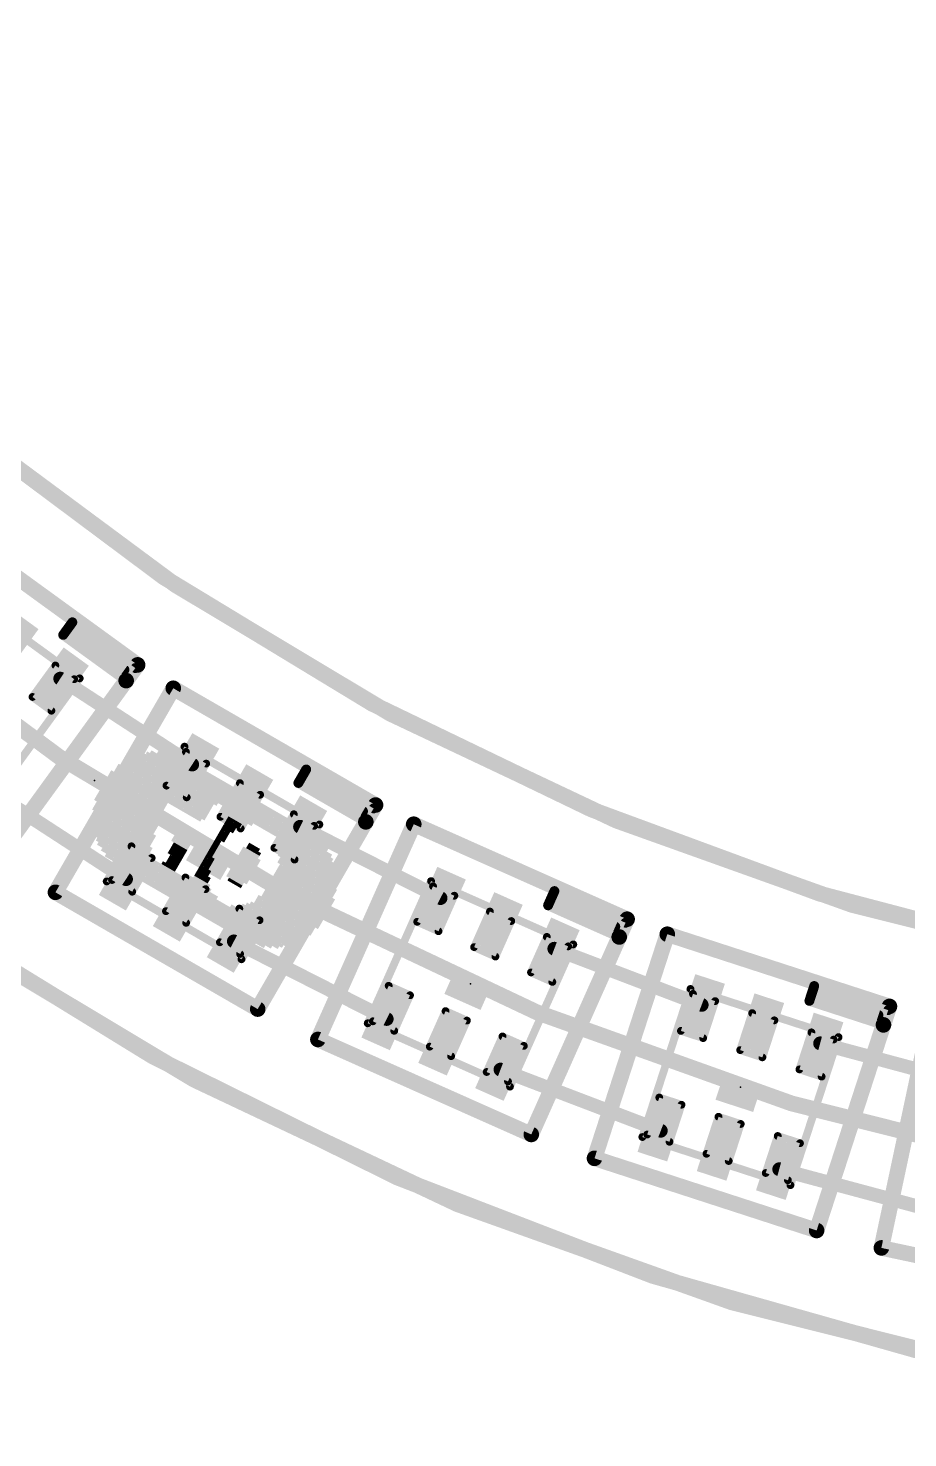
# Model space of a CAD drawing. Extents: x -10 to 92, y -62 to 76.
# Drawn here: x 18.01 to 29.3, y -0.1 to 18.01 of the extents above; entities that cross this region are included whole.
import ezdxf

# ---------------------------------------------------------------- set-up
doc = ezdxf.new("R2010")
doc.units = 0
for name, color, linetype in [('1', 12, 'CONTINUOUS'), ('16', 132, 'CONTINUOUS'), ('20', 53, 'CONTINUOUS'), ('21', 41, 'CONTINUOUS'), ('22', 40, 'CONTINUOUS'), ('23', 53, 'CONTINUOUS'), ('24', 53, 'CONTINUOUS'), ('51', 53, 'CONTINUOUS')]:
    doc.layers.add(name, color=color, linetype=linetype)

# ---------------------------------------------------------------- blocks, each defined once
blk = doc.blocks.new('RECT')
blk.add_solid([(-0.5, -0.5), (0.5, -0.5), (-0.5, 0.5), (0.5, 0.5)])

msp = doc.modelspace()

# ---------------------------------------------------------------- linework, layer by layer
at = {"layer": '1'}
for points, const_width in [([(38.1, 76.2, 2.4142), (76.2, 38.1)], 0.2032), ([(38.1, 73.533, 2.4142), (73.533, 38.1)], 0.2032), ([(18.4431, 9.6882, 1), (18.3946, 9.6137)], 0.0889), ([(20.0889, 8.5106, 1), (20.1374, 8.5851)], 0.0889), ([(21.5189, 7.7875, 1), (21.4787, 7.7082)], 0.0889), ([(19.2389, 7.0383, 1), (19.2874, 7.1128)], 0.0889), ([(23.2828, 6.7925, 1), (23.323, 6.8718)], 0.0889), ([(20.6689, 6.3152, 1), (20.6287, 6.236)], 0.0889), ([(24.7804, 6.2229, 1), (24.7488, 6.1398)], 0.0889), ([(26.6411, 5.4184, 1), (26.6728, 5.5015)], 0.0889), ([(22.5914, 5.2395, 1), (22.6316, 5.3187)], 0.0889), ([(28.1902, 5.0085, 1), (28.1671, 4.9226)], 0.0889), ([(24.089, 4.6699, 1), (24.0573, 4.5868)], 0.0889), ([(26.1158, 3.8016, 1), (26.1475, 3.8847)], 0.0889), ([(27.6648, 3.3917, 1), (27.6418, 3.3058)], 0.0889)]:
    msp.add_lwpolyline(points, format="xyb", dxfattribs=dict(at, const_width=const_width))
at = {"layer": '1', "const_width": 0.1778}
for points in [[(18.4188, 9.651), (20.1131, 8.5478)], [(17.4196, 8.2757), (19.2631, 7.0756)], [(21.4988, 7.7478), (23.3029, 6.8321)], [(20.6488, 6.2756), (22.6115, 5.2791)], [(24.7646, 6.1814), (26.657, 5.46)], [(28.1787, 4.9655), (30.1282, 4.442)], [(24.0732, 4.6283), (26.1316, 3.8432)], [(27.6533, 3.3487), (29.7748, 2.7791)]]:
    msp.add_lwpolyline(points, dxfattribs=at)
at = {"layer": '16', "const_width": 0.2032}
msp.add_lwpolyline([(0, 38.1, 2.4142), (38.1, 76.2)], format="xyb", dxfattribs=at)
at = {"layer": '20', "const_width": 0.2032}
for points in [[(5.588, 34.29, 0.3492), (34.29, 5.588)], [(13.8176, 8.7376, 0.359), (62.3824, 8.7376)]]:
    msp.add_lwpolyline(points, format="xyb", dxfattribs=at)
at = {"layer": '21'}
for points, const_width in [([(38.1, 0, 1), (38.1, 76.2, 1), (38.1, 0)], 0.2032), ([(38.1, 5.334, 1), (38.1, 70.866, 1), (38.1, 5.334)], 0.2032), ([(18.5339, 10.3198, 1), (18.4966, 10.2684)], 0.0635), ([(18.4896, 10.3128, 1), (18.541, 10.2755)], 0.0635), ([(18.541, 10.2755, 1), (18.4896, 10.3128)], 0.0635), ([(18.5927, 10.4007, 1), (18.5554, 10.3493)], 0.0635), ([(18.5997, 10.3564, 1), (18.5484, 10.3937)], 0.0635), ([(18.4752, 10.2389, 1), (18.4378, 10.1875)], 0.0635), ([(18.4308, 10.2319, 1), (18.4822, 10.1946)], 0.0635), ([(19.2247, 9.7394, 1), (19.2621, 9.7908)], 0.0635), ([(19.4529, 9.7983, 1), (19.372, 9.8571)], 0.1), ([(19.4088, 9.7686, 1), (19.3574, 9.8059)], 0.0635), ([(19.3644, 9.7616, 1), (19.4017, 9.8129)], 0.0635), ([(19.3831, 9.7872, 1), (19.4419, 9.8682)], 0.1), ([(19.2251, 9.6548, 1), (19.306, 9.5961)], 0.1), ([(19.306, 9.5961, 1), (19.2251, 9.6548)], 0.1), ([(19.2398, 9.6441, 1), (19.2912, 9.6068)], 0.0635), ([(19.2469, 9.5998, 1), (19.2842, 9.6511)], 0.0635), ([(19.8954, 9.5707, 1), (19.8454, 9.4841)], 0.1), ([(19.9137, 9.5024, 1), (19.8271, 9.5524)], 0.1), ([(21.5933, 8.5116, 1), (21.5616, 8.4566)], 0.0635), ([(21.605, 8.4683, 1), (21.55, 8.5)], 0.0635), ([(21.4933, 8.3384, 1), (21.4616, 8.2834)], 0.0635), ([(21.45, 8.3268, 1), (21.505, 8.2951)], 0.0635), ([(21.5433, 8.425, 1), (21.5116, 8.37)], 0.0635), ([(21.5, 8.4134, 1), (21.555, 8.3817)], 0.0635), ([(21.555, 8.3817, 1), (21.5, 8.4134)], 0.0635), ([(22.291, 7.92, 1), (22.3228, 7.975)], 0.0635), ([(22.5118, 8.0024, 1), (22.4252, 8.0524)], 0.1), ([(22.471, 7.9683, 1), (22.416, 8)], 0.0635), ([(22.4435, 7.9841, 1), (22.4935, 8.0707)], 0.1), ([(22.4276, 7.9566, 1), (22.4594, 8.0116)], 0.0635), ([(22.3002, 7.8359, 1), (22.3868, 7.7859)], 0.1), ([(22.3868, 7.7859, 1), (22.3002, 7.8359)], 0.1), ([(22.316, 7.8268, 1), (22.371, 7.7951)], 0.0635), ([(22.3276, 7.7834, 1), (22.3594, 7.8384)], 0.0635), ([(22.9795, 7.8267, 1), (22.9388, 7.7353)], 0.1), ([(23.0048, 7.7607, 1), (22.9135, 7.8013)], 0.1), ([(18.3819, 6.9493, 1), (18.3319, 6.8627)], 0.1), ([(18.3136, 6.931, 1), (18.4002, 6.881)], 0.1), ([(24.7381, 6.8595, 1), (24.7123, 6.8015)], 0.0635), ([(24.7542, 6.8176, 1), (24.6962, 6.8434)], 0.0635), ([(24.7788, 6.9509, 1), (24.753, 6.8928)], 0.0635), ([(24.7949, 6.9089, 1), (24.7369, 6.9348)], 0.0635), ([(24.6975, 6.7682, 1), (24.6716, 6.7101)], 0.0635), ([(24.6555, 6.7521, 1), (24.7136, 6.7262)], 0.0635), ([(24.6962, 6.8434, 1), (24.7542, 6.8176)], 0.0635), ([(25.5345, 6.4354, 1), (25.5603, 6.4934)], 0.0635), ([(25.7455, 6.5405, 1), (25.6541, 6.5811)], 0.1), ([(25.7084, 6.5022, 1), (25.6504, 6.528)], 0.0635), ([(25.6794, 6.5151, 1), (25.7201, 6.6065)], 0.1), ([(25.6665, 6.4861, 1), (25.6924, 6.5441)], 0.0635), ([(25.5524, 6.3527, 1), (25.6438, 6.3121)], 0.1), ([(25.6438, 6.3121, 1), (25.5524, 6.3527)], 0.1), ([(25.5691, 6.3453, 1), (25.6271, 6.3195)], 0.0635), ([(25.5852, 6.3034, 1), (25.611, 6.3614)], 0.0635), ([(26.2313, 6.4153, 1), (26.2004, 6.3201)], 0.1), ([(26.2634, 6.3522, 1), (26.1683, 6.3832)], 0.1), ([(28.0814, 5.6372, 1), (28.0618, 5.5768)], 0.0635), ([(28.0414, 5.6168, 1), (28.1018, 5.5972)], 0.0635), ([(28.1018, 5.5972, 1), (28.0414, 5.6168)], 0.0635), ([(28.1123, 5.7323, 1), (28.0927, 5.6719)], 0.0635), ([(28.1327, 5.6923, 1), (28.0723, 5.7119)], 0.0635), ([(20.9117, 5.431, 1), (20.9983, 5.381)], 0.1), ([(20.93, 5.3627, 1), (20.98, 5.4493)], 0.1), ([(28.0505, 5.5421, 1), (28.0309, 5.4817)], 0.0635), ([(28.0105, 5.5217, 1), (28.0709, 5.5021)], 0.0635), ([(29.1166, 5.4252, 1), (29.0215, 5.4561)], 0.1), ([(29.0838, 5.3833, 1), (29.0234, 5.4029)], 0.0635), ([(29.0536, 5.3931, 1), (29.0845, 5.4882)], 0.1), ([(29.0438, 5.3629, 1), (29.0634, 5.4233)], 0.0635), ([(28.9178, 5.2987, 1), (28.9374, 5.3591)], 0.0635), ([(28.9442, 5.2183, 1), (29.0393, 5.1874)], 0.1), ([(29.0393, 5.1874, 1), (28.9442, 5.2183)], 0.1), ([(28.982, 5.1727, 1), (29.0016, 5.2331)], 0.0635), ([(21.7483, 5.0614, 1), (21.7076, 4.97)], 0.1), ([(21.6823, 5.036, 1), (21.7736, 4.9954)], 0.1), ([(28.9616, 5.2127, 1), (29.022, 5.1931)], 0.0635), ([(24.4229, 3.8158, 1), (24.5143, 3.7752)], 0.1), ([(24.4483, 3.7498, 1), (24.4889, 3.8412)], 0.1), ([(25.2959, 3.5364, 1), (25.265, 3.4413)], 0.1), ([(25.2329, 3.5043, 1), (25.328, 3.4734)], 0.1), ([(28.0861, 2.5773, 1), (28.1812, 2.5463)], 0.1), ([(28.1182, 2.5142, 1), (28.1491, 2.6094)], 0.1), ([(28.9757, 2.3867, 1), (28.9549, 2.2889)], 0.1), ([(28.9164, 2.3482, 1), (29.0142, 2.3274)], 0.1)]:
    msp.add_lwpolyline(points, format="xyb", dxfattribs=dict(at, const_width=const_width))
for points, const_width in [([(19.4125, 9.8277), (16.9854, 11.5911)], 0.2), ([(18.4565, 10.2132), (18.5153, 10.2941)], 0.127), ([(18.5153, 10.2941), (18.5741, 10.375)], 0.127), ([(19.2434, 9.7651), (18.5153, 10.2941)], 0.127), ([(18.5741, 10.375), (19.3831, 9.7873)], 0.127), ([(19.2655, 9.6254), (18.4565, 10.2132)], 0.127), ([(19.2655, 9.6254), (19.4125, 9.8277)], 0.2), ([(19.3831, 9.7873), (19.2655, 9.6254)], 0.127), ([(17.6332, 7.3788), (19.2655, 9.6254)], 0.2), ([(19.8704, 9.5274), (18.3569, 6.906)], 0.2), ([(22.4685, 8.0274), (19.8704, 9.5274)], 0.2), ([(21.5275, 8.3975), (21.5775, 8.4841)], 0.127), ([(21.5775, 8.4841), (22.4435, 7.9841)], 0.127), ([(21.4775, 8.3109), (21.5275, 8.3975)], 0.127), ([(22.3435, 7.8109), (21.4775, 8.3109)], 0.127), ([(22.3069, 7.9475), (21.5275, 8.3975)], 0.127), ([(22.3435, 7.8109), (22.4685, 8.0274)], 0.2), ([(22.4435, 7.9841), (22.3435, 7.8109)], 0.127), ([(20.955, 5.406), (22.3435, 7.8109)], 0.2), ([(22.9591, 7.781), (21.728, 5.0157)], 0.2), ([(25.6998, 6.5608), (22.9591, 7.781)], 0.2), ([(18.3569, 6.906), (20.955, 5.406)], 0.2), ([(24.6846, 6.7391), (24.7252, 6.8305)], 0.127), ([(24.7252, 6.8305), (24.7659, 6.9219)], 0.127), ([(25.5474, 6.4644), (24.7252, 6.8305)], 0.127), ([(24.7659, 6.9219), (25.6794, 6.5151)], 0.127), ([(25.5981, 6.3324), (24.6846, 6.7391)], 0.127), ([(25.5981, 6.3324), (25.6998, 6.5608)], 0.2), ([(25.6794, 6.5151), (25.5981, 6.3324)], 0.127), ([(24.4686, 3.7955), (25.5981, 6.3324)], 0.2), ([(26.2159, 6.3677), (25.2805, 3.4889)], 0.2), ([(29.069, 5.4407), (26.2159, 6.3677)], 0.2), ([(28.0407, 5.5119), (28.0716, 5.607)], 0.127), ([(28.0716, 5.607), (28.1025, 5.7021)], 0.127), ([(28.9276, 5.3289), (28.0716, 5.607)], 0.127), ([(28.1025, 5.7021), (29.0536, 5.3931)], 0.127), ([(28.9918, 5.2029), (28.0407, 5.5119)], 0.127), ([(28.9918, 5.2029), (29.069, 5.4407)], 0.2), ([(29.0536, 5.3931), (28.9918, 5.2029)], 0.127), ([(28.1337, 2.5618), (28.9918, 5.2029)], 0.2), ([(29.5947, 5.2986), (28.9653, 2.3378)], 0.2), ([(21.728, 5.0157), (24.4686, 3.7955)], 0.2), ([(25.2805, 3.4889), (28.1337, 2.5618)], 0.2), ([(28.9653, 2.3378), (31.8997, 1.7141)], 0.2)]:
    msp.add_lwpolyline(points, dxfattribs=dict(at, const_width=const_width))
at = {"layer": '23'}
for p in [(20.381, 7.4117), (23.688, 5.7302), (27.1551, 4.4044)]:
    msp.add_point(p, dxfattribs=at)
at = {"layer": '24'}
msp.add_point((18.8595, 8.3439), dxfattribs=at)
at = {"layer": '51', "const_width": 0.1}
for points in [[(17.0508, 10.8304), (18.6688, 9.6548)], [(18.3563, 9.8201), (18.0624, 9.4156)], [(18.599, 9.6437), (18.3563, 9.8201)], [(18.6688, 9.6548), (17.4932, 8.0368)], [(18.3051, 9.2392), (18.599, 9.6437)], [(18.0624, 9.4156), (18.3051, 9.2392)], [(19.0149, 7.0457), (20.0149, 8.7777)], [(20.0332, 8.7094), (19.7832, 8.2764)], [(20.0149, 8.7777), (21.747, 7.7777)], [(20.293, 8.5594), (20.0332, 8.7094)], [(20.043, 8.1264), (20.293, 8.5594)], [(20.7261, 8.3094), (20.4761, 7.8764)], [(20.9859, 8.1594), (20.7261, 8.3094)], [(19.7832, 8.2764), (20.043, 8.1264)], [(20.7359, 7.7264), (20.9859, 8.1594)], [(20.4761, 7.8764), (20.7359, 7.7264)], [(21.747, 7.7777), (20.747, 6.0457)], [(21.4189, 7.9094), (21.1689, 7.4764)], [(21.6787, 7.7594), (21.4189, 7.9094)], [(21.4287, 7.3264), (21.6787, 7.7594)], [(19.0832, 7.064), (19.3332, 7.497)], [(19.3332, 7.497), (19.593, 7.347)], [(21.1689, 7.4764), (21.4287, 7.3264)], [(19.593, 7.347), (19.343, 6.914)], [(20.747, 6.0457), (19.0149, 7.0457)], [(19.343, 6.914), (19.0832, 7.064)], [(19.7761, 6.664), (20.0261, 7.097)], [(20.0261, 7.097), (20.2859, 6.947)], [(22.3678, 5.2234), (23.1812, 7.0505)], [(23.1812, 7.0505), (25.0083, 6.237)], [(20.2859, 6.947), (20.0359, 6.514)], [(23.2066, 6.9845), (23.0032, 6.5277)], [(23.4806, 6.8625), (23.2066, 6.9845)], [(23.2773, 6.4057), (23.4806, 6.8625)], [(20.0359, 6.514), (19.7761, 6.664)], [(20.7189, 6.697), (20.4689, 6.264)], [(20.9787, 6.547), (20.7189, 6.697)], [(23.9374, 6.6591), (23.734, 6.2023)], [(24.2115, 6.5371), (23.9374, 6.6591)], [(20.7287, 6.114), (20.9787, 6.547)], [(23.0032, 6.5277), (23.2773, 6.4057)], [(24.0081, 6.0803), (24.2115, 6.5371)], [(24.6682, 6.3337), (24.4649, 5.877)], [(24.9423, 6.2117), (24.6682, 6.3337)], [(20.4689, 6.264), (20.7287, 6.114)], [(23.734, 6.2023), (24.0081, 6.0803)], [(25.0083, 6.237), (24.1948, 4.41)], [(24.7389, 5.7549), (24.9423, 6.2117)], [(24.4649, 5.877), (24.7389, 5.7549)], [(22.4338, 5.2488), (22.6371, 5.7055)], [(22.6371, 5.7055), (22.9112, 5.5835)], [(22.9112, 5.5835), (22.7078, 5.1268)], [(25.8951, 3.7623), (26.5131, 5.6644)], [(26.5452, 5.6014), (26.3907, 5.1259)], [(26.5131, 5.6644), (28.4152, 5.0464)], [(26.8305, 5.5087), (26.5452, 5.6014)], [(26.676, 5.0332), (26.8305, 5.5087)], [(24.1948, 4.41), (22.3678, 5.2234)], [(22.7078, 5.1268), (22.4338, 5.2488)], [(23.1646, 4.9234), (23.368, 5.3802)], [(23.368, 5.3802), (23.642, 5.2581)], [(23.642, 5.2581), (23.4387, 4.8014)], [(27.306, 5.3542), (27.1515, 4.8787)], [(27.5914, 5.2615), (27.306, 5.3542)], [(27.4369, 4.786), (27.5914, 5.2615)], [(24.0988, 5.0548), (23.8954, 4.598)], [(24.3729, 4.9327), (24.0988, 5.0548)], [(26.3907, 5.1259), (26.676, 5.0332)], [(28.4152, 5.0464), (27.7972, 3.1443)], [(28.0669, 5.107), (27.9124, 4.6315)], [(28.3522, 5.0143), (28.0669, 5.107)], [(23.4387, 4.8014), (23.1646, 4.9234)], [(24.1695, 4.476), (24.3729, 4.9327)], [(27.1515, 4.8787), (27.4369, 4.786)], [(28.1977, 4.5388), (28.3522, 5.0143)], [(23.8954, 4.598), (24.1695, 4.476)], [(27.9124, 4.6315), (28.1977, 4.5388)], [(25.9581, 3.7944), (26.1126, 4.27)], [(26.1126, 4.27), (26.3979, 4.1772)], [(26.3979, 4.1772), (26.2434, 3.7017)], [(26.7189, 3.5472), (26.8734, 4.0227)], [(26.8734, 4.0227), (27.1587, 3.93)], [(27.7972, 3.1443), (25.8951, 3.7623)], [(26.2434, 3.7017), (25.9581, 3.7944)], [(27.1587, 3.93), (27.0042, 3.4545)], [(27.6343, 3.7755), (27.4798, 3.3)], [(27.9196, 3.6828), (27.6343, 3.7755)], [(27.7651, 3.2073), (27.9196, 3.6828)], [(27.0042, 3.4545), (26.7189, 3.5472)], [(27.4798, 3.3), (27.7651, 3.2073)]]:
    msp.add_lwpolyline(points, dxfattribs=at)
at = {"layer": '51', "const_width": 0.05}
for points in [[(18.371, 9.8403, 1), (18.3416, 9.7998)], [(18.3765, 9.8054, 1), (18.336, 9.8348)], [(18.6192, 9.629, 1), (18.5787, 9.6584)], [(18.5843, 9.6235, 1), (18.6137, 9.664)], [(18.689, 9.6401, 1), (18.6486, 9.6695)], [(18.6541, 9.6346, 1), (18.6835, 9.675)], [(18.0421, 9.4303, 1), (18.0826, 9.4009)], [(18.0771, 9.4358, 1), (18.0477, 9.3953)], [(18.2848, 9.2539, 1), (18.3253, 9.2245)], [(18.2904, 9.219, 1), (18.3198, 9.2594)], [(20.0274, 8.7994, 1), (20.0024, 8.7561)], [(20.0366, 8.7652, 1), (19.9933, 8.7902)], [(20.0457, 8.7311, 1), (20.0207, 8.6878)], [(20.0549, 8.6969, 1), (20.0116, 8.7219)], [(20.3147, 8.5469, 1), (20.2714, 8.5719)], [(20.2805, 8.5378, 1), (20.3055, 8.5811)], [(20.7386, 8.3311, 1), (20.7136, 8.2878)], [(20.7477, 8.2969, 1), (20.7044, 8.3219)], [(19.7957, 8.2981, 1), (19.7707, 8.2548)], [(19.7616, 8.2889, 1), (19.8049, 8.2639)], [(20.0214, 8.1389, 1), (20.0647, 8.1139)], [(20.0305, 8.1048, 1), (20.0555, 8.1481)], [(21.0075, 8.1469, 1), (20.9642, 8.1719)], [(20.9734, 8.1378, 1), (20.9984, 8.1811)], [(20.4886, 7.8981, 1), (20.4636, 7.8548)], [(20.4544, 7.8889, 1), (20.4977, 7.8639)], [(21.4314, 7.9311, 1), (21.4064, 7.8878)], [(21.4405, 7.8969, 1), (21.3972, 7.9219)], [(21.7003, 7.7469, 1), (21.657, 7.7719)], [(21.6662, 7.7378, 1), (21.6912, 7.7811)], [(21.7686, 7.7652, 1), (21.7253, 7.7902)], [(21.7345, 7.7561, 1), (21.7595, 7.7994)], [(20.7142, 7.7389, 1), (20.7575, 7.7139)], [(20.7234, 7.7048, 1), (20.7484, 7.7481)], [(19.3457, 7.5187, 1), (19.3207, 7.4754)], [(19.3549, 7.4845, 1), (19.3116, 7.5095)], [(21.1814, 7.4981, 1), (21.1564, 7.4548)], [(21.1472, 7.4889, 1), (21.1905, 7.4639)], [(19.6147, 7.3345, 1), (19.5714, 7.3595)], [(19.5805, 7.3254, 1), (19.6055, 7.3687)], [(21.407, 7.3389, 1), (21.4503, 7.3139)], [(21.4162, 7.3048, 1), (21.4412, 7.3481)], [(19.0274, 7.0673, 1), (19.0024, 7.024)], [(18.9933, 7.0582, 1), (19.0366, 7.0332)], [(19.0957, 7.0856, 1), (19.0707, 7.0423)], [(19.0616, 7.0765, 1), (19.1049, 7.0515)], [(20.0386, 7.1187, 1), (20.0136, 7.0754)], [(20.0477, 7.0845, 1), (20.0044, 7.1095)], [(23.1914, 7.0734, 1), (23.1711, 7.0277)], [(23.2041, 7.0404, 1), (23.1584, 7.0607)], [(19.3214, 6.9265, 1), (19.3647, 6.9015)], [(19.3305, 6.8923, 1), (19.3555, 6.9356)], [(20.3075, 6.9345, 1), (20.2642, 6.9595)], [(20.2734, 6.9254, 1), (20.2984, 6.9687)], [(23.2167, 7.0073, 1), (23.1964, 6.9617)], [(23.2294, 6.9743, 1), (23.1837, 6.9947)], [(23.5035, 6.8523, 1), (23.4578, 6.8727)], [(23.4705, 6.8396, 1), (23.4908, 6.8853)], [(19.7886, 6.6856, 1), (19.7636, 6.6423)], [(19.7544, 6.6765, 1), (19.7977, 6.6515)], [(20.7314, 6.7187, 1), (20.7064, 6.6754)], [(20.7405, 6.6845, 1), (20.6972, 6.7095)], [(23.9476, 6.682, 1), (23.9272, 6.6363)], [(23.9602, 6.649, 1), (23.9146, 6.6693)], [(20.0142, 6.5265, 1), (20.0575, 6.5015)], [(20.0234, 6.4923, 1), (20.0484, 6.5356)], [(21.0003, 6.5345, 1), (20.957, 6.5595)], [(20.9662, 6.5254, 1), (20.9912, 6.5687)], [(23.0134, 6.5506, 1), (22.993, 6.5049)], [(22.9804, 6.5379, 1), (23.026, 6.5176)], [(24.2343, 6.5269, 1), (24.1886, 6.5473)], [(24.2013, 6.5143, 1), (24.2216, 6.5599)], [(23.2544, 6.4159, 1), (23.3001, 6.3955)], [(23.2671, 6.3829, 1), (23.2874, 6.4286)], [(24.6784, 6.3566, 1), (24.6581, 6.3109)], [(24.6911, 6.3236, 1), (24.6454, 6.3439)], [(20.4814, 6.2856, 1), (20.4564, 6.2423)], [(20.4472, 6.2765, 1), (20.4905, 6.2515)], [(20.7162, 6.0923, 1), (20.7412, 6.1356)], [(23.7442, 6.2252, 1), (23.7239, 6.1795)], [(23.7112, 6.2125, 1), (23.7569, 6.1922)], [(24.9651, 6.2015, 1), (24.9195, 6.2219)], [(24.9321, 6.1889, 1), (24.9525, 6.2345)], [(25.0312, 6.2269, 1), (24.9855, 6.2472)], [(24.9982, 6.2142, 1), (25.0185, 6.2599)], [(20.707, 6.1265, 1), (20.7503, 6.1015)], [(20.7253, 6.0582, 1), (20.7686, 6.0332)], [(20.7345, 6.024, 1), (20.7595, 6.0673)], [(23.9853, 6.0905, 1), (24.0309, 6.0702)], [(23.9979, 6.0575, 1), (24.0183, 6.1032)], [(24.475, 5.8998, 1), (24.4547, 5.8541)], [(24.442, 5.8871, 1), (24.4877, 5.8668)], [(24.7288, 5.7321, 1), (24.7491, 5.7778)], [(22.6473, 5.7284, 1), (22.627, 5.6827)], [(22.66, 5.6954, 1), (22.6143, 5.7157)], [(22.934, 5.5734, 1), (22.8884, 5.5937)], [(22.901, 5.5607, 1), (22.9214, 5.6064)], [(24.7161, 5.7651, 1), (24.7618, 5.7448)], [(26.5208, 5.6882, 1), (26.5054, 5.6407)], [(26.5369, 5.6567, 1), (26.4893, 5.6722)], [(26.5529, 5.6252, 1), (26.5375, 5.5777)], [(26.569, 5.5937, 1), (26.5214, 5.6092)], [(26.8543, 5.501, 1), (26.8067, 5.5164)], [(26.8228, 5.4849, 1), (26.8382, 5.5325)], [(22.3779, 5.2463, 1), (22.3576, 5.2006)], [(22.3449, 5.2336, 1), (22.3906, 5.2133)], [(22.4439, 5.2716, 1), (22.4236, 5.2259)], [(22.4109, 5.2589, 1), (22.4566, 5.2386)], [(23.3781, 5.403, 1), (23.3578, 5.3573)], [(23.3908, 5.37, 1), (23.3451, 5.3903)], [(23.6649, 5.248, 1), (23.6192, 5.2683)], [(23.6319, 5.2353, 1), (23.6522, 5.281)], [(27.3138, 5.378, 1), (27.2983, 5.3304)], [(27.3298, 5.3465, 1), (27.2823, 5.3619)], [(27.6151, 5.2538, 1), (27.5676, 5.2692)], [(27.5836, 5.2377, 1), (27.5991, 5.2853)], [(22.685, 5.1369, 1), (22.7307, 5.1166)], [(22.6977, 5.1039, 1), (22.718, 5.1496)], [(24.109, 5.0776, 1), (24.0886, 5.0319)], [(24.1217, 5.0446, 1), (24.076, 5.0649)], [(26.3984, 5.1497, 1), (26.383, 5.1021)], [(26.3669, 5.1336, 1), (26.4145, 5.1182)], [(26.6683, 5.0094, 1), (26.6837, 5.057)], [(28.0746, 5.1308, 1), (28.0592, 5.0832)], [(28.0907, 5.0993, 1), (28.0431, 5.1147)], [(28.439, 5.0387, 1), (28.3914, 5.0541)], [(28.4075, 5.0226, 1), (28.4229, 5.0702)], [(23.1748, 4.9462, 1), (23.1544, 4.9005)], [(23.1418, 4.9335, 1), (23.1874, 4.9132)], [(24.3957, 4.9226, 1), (24.35, 4.9429)], [(24.3627, 4.9099, 1), (24.383, 4.9556)], [(26.6522, 5.0409, 1), (26.6998, 5.0255)], [(27.1593, 4.9025, 1), (27.1438, 4.8549)], [(27.1278, 4.8864, 1), (27.1753, 4.871)], [(28.376, 5.0066, 1), (28.3284, 5.022)], [(28.3445, 4.9905, 1), (28.3599, 5.0381)], [(23.4158, 4.8115, 1), (23.4615, 4.7912)], [(23.4285, 4.7785, 1), (23.4488, 4.8242)], [(27.4131, 4.7937, 1), (27.4606, 4.7783)], [(27.4291, 4.7622, 1), (27.4446, 4.8098)], [(23.8726, 4.6082, 1), (23.9183, 4.5878)], [(23.9056, 4.6208, 1), (23.8853, 4.5752)], [(27.9201, 4.6552, 1), (27.9047, 4.6077)], [(27.8886, 4.6392, 1), (27.9362, 4.6237)], [(28.1739, 4.5465, 1), (28.2215, 4.531)], [(28.19, 4.515, 1), (28.2054, 4.5625)], [(24.1467, 4.4861, 1), (24.1923, 4.4658)], [(24.1593, 4.4531, 1), (24.1797, 4.4988)], [(24.172, 4.4201, 1), (24.2177, 4.3998)], [(24.1847, 4.3871, 1), (24.205, 4.4328)], [(26.1203, 4.2937, 1), (26.1049, 4.2462)], [(26.1364, 4.2622, 1), (26.0888, 4.2777)], [(26.4217, 4.1695, 1), (26.3741, 4.185)], [(26.3902, 4.1535, 1), (26.4056, 4.201)], [(26.8811, 4.0465, 1), (26.8657, 3.999)], [(26.8972, 4.015, 1), (26.8496, 4.0305)], [(25.9028, 3.7861, 1), (25.8873, 3.7385)], [(25.9658, 3.8182, 1), (25.9503, 3.7706)], [(25.9343, 3.8021, 1), (25.9818, 3.7867)], [(27.1825, 3.9223, 1), (27.135, 3.9378)], [(27.151, 3.9063, 1), (27.1665, 3.9538)], [(27.642, 3.7993, 1), (27.6265, 3.7517)], [(27.658, 3.7678, 1), (27.6105, 3.7832)], [(25.8713, 3.77, 1), (25.9188, 3.7546)], [(26.2196, 3.7094, 1), (26.2672, 3.694)], [(26.2357, 3.6779, 1), (26.2511, 3.7255)], [(27.9434, 3.6751, 1), (27.8958, 3.6905)], [(27.9119, 3.659, 1), (27.9273, 3.7066)], [(26.7266, 3.571, 1), (26.7112, 3.5234)], [(26.6951, 3.5549, 1), (26.7427, 3.5395)], [(26.9805, 3.4622, 1), (27.028, 3.4468)], [(26.9965, 3.4307, 1), (27.012, 3.4783)], [(27.4875, 3.3238, 1), (27.472, 3.2762)], [(27.456, 3.3077, 1), (27.5035, 3.2923)], [(27.7413, 3.215, 1), (27.7889, 3.1996)], [(27.7574, 3.1835, 1), (27.7728, 3.2311)], [(27.7734, 3.152, 1), (27.821, 3.1366)], [(27.7895, 3.1205, 1), (27.8049, 3.1681)]]:
    msp.add_lwpolyline(points, format="xyb", dxfattribs=at)

# ---------------------------------------------------------------- block references
at = {"layer": '1', "xscale": 0.7, "yscale": 0.4}
for p, rotation in [((17.7716, 10.1212), 54), ((18.4188, 9.651), 54), ((20.1131, 8.5478), 60), ((20.806, 8.1478), 60), ((21.4988, 7.7478), 60), ((19.2631, 7.0756), 60), ((19.956, 6.6756), 60), ((23.3029, 6.8321), 66), ((24.0338, 6.5068), 66), ((20.6488, 6.2756), 60), ((24.7646, 6.1814), 66), ((26.657, 5.46), 72), ((22.6115, 5.2791), 66), ((27.4178, 5.2128), 72), ((23.3423, 4.9537), 66), ((28.1787, 4.9655), 72), ((24.0732, 4.6283), 66), ((26.1316, 3.8432), 72), ((26.8925, 3.596), 72), ((27.6533, 3.3487), 72)]:
    msp.add_blockref('RECT', p, dxfattribs=dict(at, rotation=rotation))
at = {"layer": '22', "yscale": 0.04, "rotation": 330}
for p, xscale in [((20.701, 7.9735), 2.84), ((20.721, 8.0082), 2.76), ((20.741, 8.0428), 2.68), ((20.761, 8.0774), 2.52), ((20.781, 8.1121), 2.36), ((20.801, 8.1467), 2.12), ((19.7096, 8.1764), 1.32), ((19.7296, 8.211), 1.32), ((19.767, 8.2357), 1.28), ((19.787, 8.2703), 1.28), ((19.8243, 8.295), 1.24), ((19.8443, 8.3296), 1.24), ((19.8989, 8.3442), 1.24), ((20.681, 7.9389), 2.92), ((19.3472, 8.1085), 0.84), ((19.3672, 8.1432), 0.84), ((19.3872, 8.1778), 0.84), ((19.4072, 8.2125), 0.84), ((19.4272, 8.2471), 0.84), ((19.6723, 8.1517), 1.28), ((19.2645, 7.9253), 0.88), ((19.2845, 7.96), 0.88), ((19.3045, 7.9946), 0.88), ((19.3072, 8.0393), 0.84), ((19.3272, 8.0739), 0.84), ((19.2191, 7.7668), 0.88), ((19.2391, 7.8014), 0.88), ((19.2445, 7.8907), 0.88), ((19.2591, 7.8361), 0.88), ((20.7303, 7.8642), 0.36), ((19.1911, 7.5982), 0.84), ((19.2138, 7.6775), 0.88), ((19.2111, 7.6328), 0.84), ((19.2164, 7.7221), 0.84), ((20.5983, 7.7557), 0.16), ((20.6357, 7.7803), 0.2), ((20.6557, 7.815), 0.2), ((20.693, 7.8396), 0.24), ((19.6387, 7.2936), 1.84), ((20.121, 6.9689), 2.92), ((20.101, 6.9343), 2.84), ((20.081, 6.8996), 2.76), ((19.9773, 7.56), 0.24), ((19.9973, 7.5946), 0.24), ((20.0173, 7.6293), 0.24), ((20.481, 7.5925), 0.12), ((20.501, 7.6271), 0.12), ((20.521, 7.6617), 0.12), ((20.541, 7.6964), 0.12), ((20.5783, 7.721), 0.16), ((21.579, 7.3742), 0.88), ((20.061, 6.865), 2.68), ((20.041, 6.8304), 2.52), ((19.8946, 7.3768), 0.2), ((19.9146, 7.4114), 0.2), ((19.9346, 7.4461), 0.2), ((19.9573, 7.5253), 0.24), ((19.9546, 7.4807), 0.2), ((20.3437, 7.3946), 0.08), ((20.3637, 7.4293), 0.08), ((20.3837, 7.4639), 0.08), ((20.4037, 7.4985), 0.08), ((20.4237, 7.5332), 0.08), ((20.4437, 7.5678), 0.08), ((20.8421, 7.3378), 0.28), ((20.8621, 7.3725), 0.28), ((20.8648, 7.4171), 0.24), ((20.9021, 7.4417), 0.2), ((20.9048, 7.4864), 0.16), ((21.5937, 7.3196), 0.88), ((21.591, 7.275), 0.84), ((21.6056, 7.2203), 0.84), ((20.021, 6.7957), 2.36), ((20.001, 6.7611), 2.12), ((19.8146, 7.2382), 0.2), ((19.8519, 7.2628), 0.16), ((19.8719, 7.2975), 0.16), ((19.8919, 7.3321), 0.16), ((20.2783, 7.2014), 0.16), ((20.281, 7.2461), 0.12), ((20.301, 7.2807), 0.12), ((20.321, 7.3153), 0.12), ((20.341, 7.35), 0.12), ((20.7421, 7.1646), 0.28), ((20.7621, 7.1993), 0.28), ((20.7821, 7.2339), 0.28), ((20.8021, 7.2685), 0.28), ((20.8221, 7.3032), 0.28), ((21.5803, 7.0964), 0.84), ((21.5856, 7.1857), 0.84), ((21.5776, 7.0517), 0.8), ((21.6003, 7.131), 0.84), ((20.213, 7.0082), 0.32), ((20.233, 7.0428), 0.24), ((20.2357, 7.0875), 0.2), ((20.2557, 7.1221), 0.2), ((20.2583, 7.1668), 0.16), ((20.6648, 7.0707), 0.24), ((20.6621, 7.0261), 0.2), ((20.7021, 7.0953), 0.28), ((20.7221, 7.13), 0.28), ((21.4949, 6.8685), 0.84), ((21.5149, 6.9032), 0.84), ((21.5349, 6.9378), 0.84), ((21.5549, 6.9725), 0.84), ((21.5749, 7.0071), 0.84), ((21.3749, 6.6607), 0.84), ((21.3949, 6.6953), 0.84), ((21.4149, 6.73), 0.84), ((21.4349, 6.7646), 0.84), ((21.4549, 6.7993), 0.84), ((21.4749, 6.8339), 0.84), ((21.0244, 6.4936), 0.96), ((21.0963, 6.4982), 0.92), ((21.1337, 6.5228), 0.88), ((21.1883, 6.5375), 0.88), ((21.2256, 6.5621), 0.84), ((21.2803, 6.5768), 0.84), ((21.3003, 6.6114), 0.84), ((21.3203, 6.6461), 0.84)]:
    msp.add_blockref('RECT', p, dxfattribs=dict(at, xscale=xscale))
at = {"layer": '51', "xscale": 0.508, "yscale": 0.254}
for p, rotation in [((20.3175, 7.3017), 330), ((23.6364, 5.6142), 336), ((27.1159, 4.2836), 342)]:
    msp.add_blockref('RECT', p, dxfattribs=dict(at, rotation=rotation))

doc.saveas('drawing.dxf')
